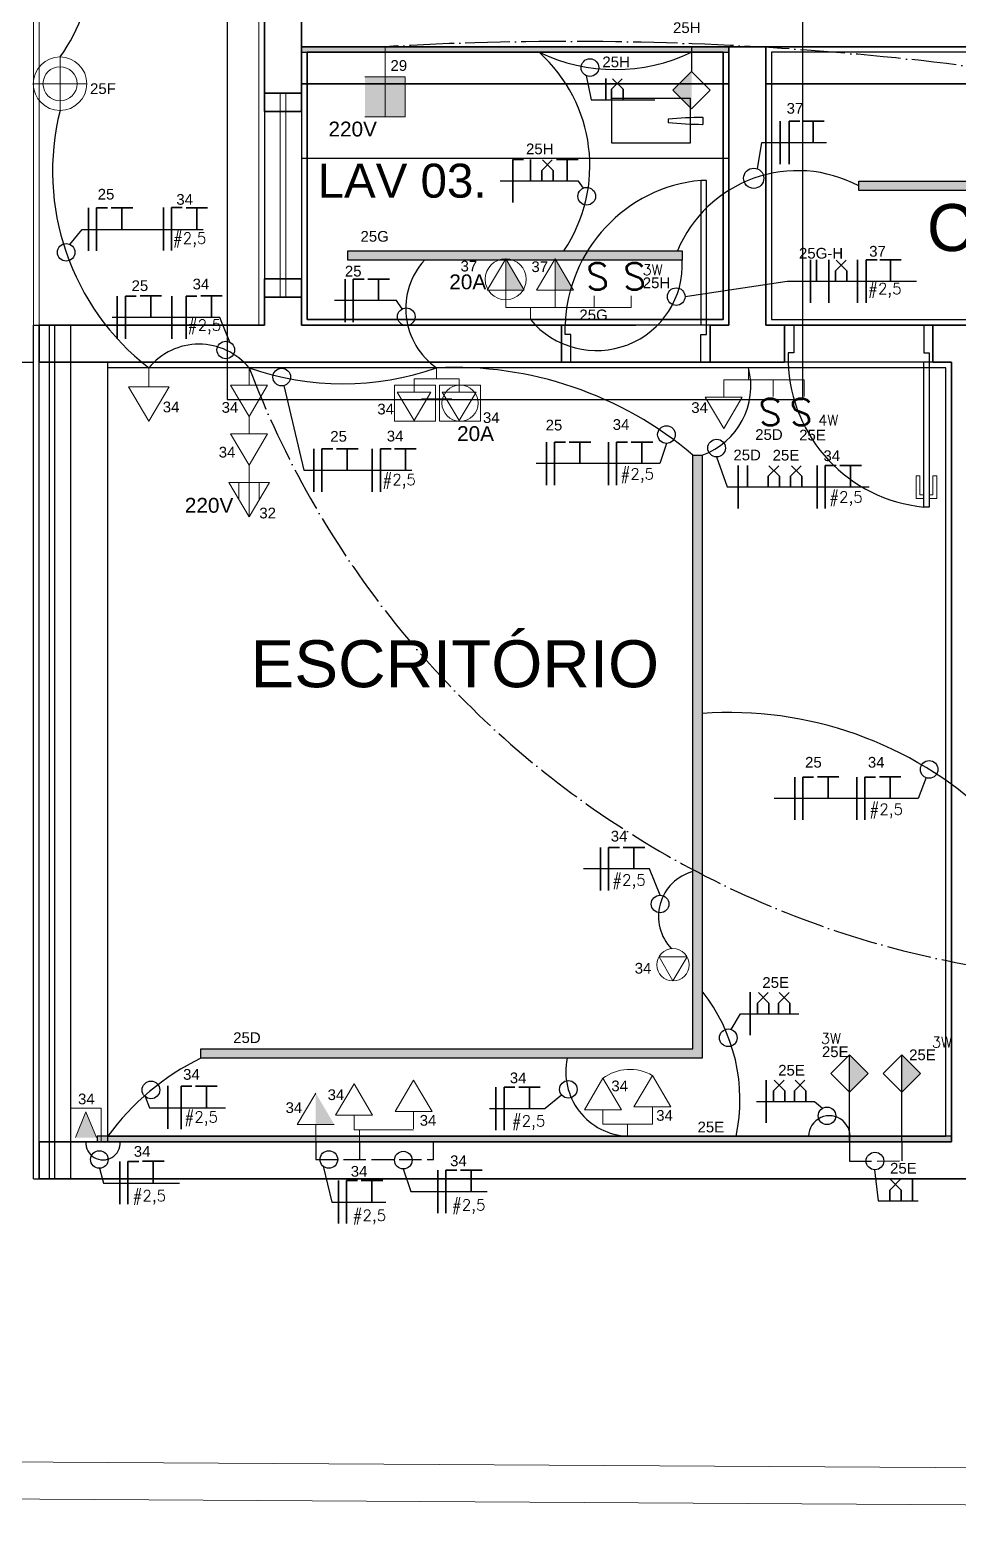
# Model space of a CAD drawing. Header units: millimetres. Extents: x 20625 to 81245, y 3427 to 18613.
# Drawn here: x 66585 to 67085, y 15583 to 16390 of the extents above; entities that cross this region are included whole.
import ezdxf

# ---------------------------------------------------------------- set-up
doc = ezdxf.new("R2010")
doc.units = ezdxf.units.MM
for name, pattern in [('ACAD_ISO02W100', [15, 12, -3]), ('ACAD_ISO04W100', [30, 24, -3, 0, -3]), ('HIDDEN', [0.375, 0.25, -0.125])]:
    doc.linetypes.add(name, pattern=pattern)
for name, color, linetype, lineweight in [('01', 1, 'Continuous', 9), ('EJEL05130C', 130, 'Continuous', 30), ('EJEL0550C', 50, 'Continuous', 35), ('EJEL0580C', 80, 'Continuous', 9), ('EJEL25170C', 170, 'Continuous', 25), ('EJEL25170T', 170, 'ACAD_ISO02W100', 25), ('EJEL25170TP', 10, 'ACAD_ISO04W100', 25), ('EJEL3040C', 40, 'Continuous', 9)]:
    doc.layers.add(name, color=color, linetype=linetype, lineweight=lineweight)
for name, color, linetype in [('1-ARQ-B', 2, 'Continuous'), ('1-ARQ-DEMOLIR', 12, 'Continuous'), ('1-MOBIL', 252, 'Continuous'), ('2-TXT-A', 7, 'Continuous'), ('3-ESPEC', 14, 'Continuous'), ('3-TRACO', 20, 'HIDDEN'), ('ARQ-1-ILUMINAÇÃO', 2, 'Continuous'), ('ARQ-1-TRACEJADO', 20, 'Continuous'), ('ARQ-1-VISTA-01', 1, 'Continuous'), ('ARQ-4-TXT-02', 1, 'Continuous'), ('TOP', 4, 'Continuous'), ('TOPOGRAFIA', 2, 'Continuous')]:
    doc.layers.add(name, color=color, linetype=linetype)
doc.styles.add('ROMANSI', font='RomanS')
doc.styles.add('RSA', font='arial.ttf')
doc.styles.add('SR60', font='simplex', dxfattribs={"height": 0.15})
doc.styles.add('SR80', font='SIMPLEX', dxfattribs={"height": 0.1})

# ---------------------------------------------------------------- blocks, each defined once
blk = doc.blocks.new('A$C358D43A7')
at = {"layer": 'EJEL0580C'}
for p, q in [((0, 0), (0, 16.9)), ((0, 16.9), (0, -16.9)), ((0, 16.9), (28.7, 0)), ((0, 0), (-15.9, 0)), ((28.7, 0), (0, -16.9))]:
    blk.add_line(p, q, dxfattribs=at)
blk = doc.blocks.new('YTFTYF')
at = {"layer": 'EJEL0580C'}
for radius in [5.5, 3.5]:
    blk.add_circle((0, 0), radius, dxfattribs=at)
blk = doc.blocks.new('guygyug')
at = {"layer": 'EJEL0580C'}
for p, q in [((0, -189), (0, 189)), ((189, 0), (-189, 0))]:
    blk.add_line(p, q, dxfattribs=at)
at = {"layer": 'EJEL3040C', "xscale": 34.45206340576645, "yscale": 34.45206340576645, "zscale": 34.45206340576645}
blk.add_blockref('YTFTYF', (0, 0), dxfattribs=at)
blk = doc.blocks.new('A$C0AE3526C')
at = {"layer": 'EJEL0580C'}
h = blk.add_hatch(color=256, dxfattribs=at)
h.dxf.hatch_style = 1
h.paths.add_polyline_path([(47.6, 15.9), (15.9, 15.9), (15.9, -15.9), (47.6, -15.9)])
h = blk.add_hatch(color=256, dxfattribs=at)
h.dxf.hatch_style = 1
h.paths.add_polyline_path([(47.6, -15.9), (47.6, 0), (15.9, 0), (15.9, -15.9)])
for p, q in [((15.9, 15.9), (47.6, 15.9)), ((15.9, -15.9), (15.9, 15.9)), ((15.9, -15.9), (15.9, 15.9)), ((47.6, -15.9), (47.6, 15.9)), ((47.6, -15.9), (47.6, 15.9)), ((-7.9, 0), (47.6, 0)), ((0, 0), (47.6, 0))]:
    blk.add_line(p, q, dxfattribs=at)
blk = doc.blocks.new('20 e 10 A')
at = {"layer": 'EJEL0580C'}
h = blk.add_hatch(color=256, dxfattribs=at)
h.dxf.hatch_style = 1
h.paths.add_polyline_path([(185079.6, 47101.42), (185089.57, 47101.42), (185079.6, 47118.32)])
h = blk.add_hatch(color=256, dxfattribs=at)
h.dxf.hatch_style = 1
h.paths.add_polyline_path([(185106.23, 47101.42), (185116.2, 47101.42), (185106.23, 47118.32)])
for p, q in [((185069.63, 47101.42), (185079.6, 47118.32)), ((185079.6, 47118.32), (185089.57, 47101.42)), ((185079.6, 47101.42), (185079.6, 47118.32)), ((185096.26, 47101.42), (185106.23, 47118.32)), ((185106.23, 47118.32), (185116.2, 47101.42)), ((185106.23, 47101.42), (185106.23, 47118.32)), ((185079.6, 47101.42), (185069.63, 47101.42)), ((185069.63, 47101.42), (185089.57, 47101.42)), ((185079.6, 47101.42), (185079.6, 47092.07)), ((185106.23, 47101.42), (185096.26, 47101.42)), ((185096.26, 47101.42), (185116.2, 47101.42)), ((185106.23, 47101.42), (185106.23, 47092.07)), ((185079.6, 47092.07), (185106.23, 47092.07)), ((185106.23, 47092.07), (185092.92, 47092.07)), ((185092.92, 47092.07), (185092.92, 47085.59))]:
    blk.add_line(p, q, dxfattribs=at)
blk.add_circle((185079.6, 47107.28), 11.04, dxfattribs=at)
blk = doc.blocks.new('tomada de secção dupla baixa')
at = {"layer": 'EJEL0580C'}
for p, q in [((187333.8, 48212.08), (187343.77, 48228.98)), ((187343.77, 48228.98), (187353.74, 48212.08)), ((187307.17, 48210.55), (187317.14, 48227.45)), ((187317.14, 48227.45), (187327.12, 48210.55)), ((187343.77, 48212.08), (187333.8, 48212.08)), ((187333.8, 48212.08), (187353.74, 48212.08)), ((187343.77, 48212.08), (187343.77, 48202.73)), ((187307.17, 48210.55), (187327.12, 48210.55)), ((187317.14, 48210.55), (187317.14, 48202.73)), ((187317.14, 48202.73), (187343.77, 48202.73)), ((187343.77, 48202.73), (187330.46, 48202.73)), ((187330.46, 48202.73), (187330.46, 48196.25))]:
    blk.add_line(p, q, dxfattribs=at)
blk = doc.blocks.new('90cm')
at = {"layer": 'EJEL0580C'}
blk.add_arc((203038.33, 58907.42), 24.26, 59.95161, 126.63464, dxfattribs=at)
blk.add_blockref('tomada de secção dupla baixa', (15706.71, 10699.44), dxfattribs=at)
blk = doc.blocks.new('A$C10F97C74')
at = {"layer": 'EJEL0580C'}
for p, q in [((5.5, -9.6), (-5.5, 9.6)), ((-5.5, 9.6), (16.6, 9.6)), ((16.6, 9.6), (5.5, -9.6))]:
    blk.add_line(p, q, dxfattribs=at)
blk.add_circle((5.5, 3.2), 12.8, dxfattribs=at)
blk = doc.blocks.new('70cm')
at = {"layer": 'EJEL0580C'}
for p, q in [((186068.31, 52284.63), (186068.31, 52264.68)), ((186068.31, 52284.63), (186085.21, 52274.65)), ((186068.31, 52279.64), (186068.31, 52270.03)), ((186060.49, 52274.65), (186060.49, 52248.03)), ((186068.31, 52274.65), (186060.49, 52274.65)), ((186085.21, 52274.65), (186068.31, 52264.68)), ((186060.49, 52261.34), (186054.01, 52261.34)), ((186060.49, 52248.03), (186060.49, 52261.34)), ((186068.31, 52258), (186068.31, 52238.05)), ((186068.31, 52258), (186085.21, 52248.03)), ((186068.31, 52253.01), (186068.31, 52243.4)), ((186068.31, 52248.03), (186060.49, 52248.03)), ((186085.21, 52248.03), (186068.31, 52238.05))]:
    blk.add_line(p, q, dxfattribs=at)
for points in [[(186064.2, 52287.23), (186085.57, 52287.23), (186085.57, 52263.07), (186064.2, 52263.07)], [(186064.2, 52260.6), (186085.57, 52260.6), (186085.57, 52236.44), (186064.2, 52236.44)]]:
    blk.add_lwpolyline(points, close=True, dxfattribs=at)
blk = doc.blocks.new('L')
at = {"layer": 'EJEL0550C', "ltscale": 0.015}
for p, q in [((10856.71, 7742.87), (10856.71, 7766.02)), ((10856.71, 7766.02), (10862.49, 7766.02))]:
    blk.add_line(p, q, dxfattribs=at)
blk = doc.blocks.new('T')
at = {"layer": 'EJEL0550C', "ltscale": 0.015}
for p, q in [((10876.14, 7766.04), (10864.57, 7766.04)), ((10870.35, 7754.46), (10870.35, 7766.04))]:
    blk.add_line(p, q, dxfattribs=at)
blk = doc.blocks.new('RETORNO CRUZADO')
at = {"layer": 'EJEL0550C', "ltscale": 0.015}
for p, q in [((13746.71, 16801.42), (13753.73, 16808.44)), ((13754.23, 16801.42), (13747.21, 16808.44)), ((13746.71, 16794.4), (13746.71, 16801.42)), ((13754.23, 16794.4), (13754.23, 16801.42))]:
    blk.add_line(p, q, dxfattribs=at)

msp = doc.modelspace()

# ---------------------------------------------------------------- hatches: boundary and pattern name
at = {"layer": '1-ARQ-DEMOLIR', "true_color": 0xd63dce, "transparency": 33554559}
h = msp.add_hatch(color=213, dxfattribs=at)
h.dxf.hatch_style = 1
h.paths.add_polyline_path([(67031.26, 16308.09), (67831.26, 16308.09), (67831.26, 16303.09), (67031.26, 16303.09)])
h = msp.add_hatch(color=213, dxfattribs=at)
h.dxf.hatch_style = 1
h.paths.add_polyline_path([(66936.26, 16270.59), (66756.26, 16270.59), (66756.26, 16265.59), (66936.26, 16265.59)])
h = msp.add_hatch(color=213, dxfattribs=at)
h.dxf.hatch_style = 1
h.paths.add_polyline_path([(66947.03, 16160.59), (66942.03, 16160.59), (66942.03, 15840.59), (66677.03, 15840.59), (66677.03, 15835.59), (66947.03, 15835.59)])
at = {"layer": 'ARQ-4-TXT-02'}
h = msp.add_hatch(color=256, dxfattribs=at)
h.dxf.hatch_style = 1
h.paths.add_polyline_path([(66731.26, 16380.58), (66731.26, 16377.58), (66961.26, 16377.58), (66961.26, 16380.58)])
h = msp.add_hatch(color=256, dxfattribs=at)
h.dxf.hatch_style = 1
h.paths.add_polyline_path([(66621.26, 15793.58), (66621.26, 15790.58), (67081.26, 15790.58), (67081.26, 15793.58)])
at = {"layer": 'EJEL05130C', "ltscale": 0.35}
h = msp.add_hatch(color=256, dxfattribs=at)
h.dxf.hatch_style = 1
h.paths.add_polyline_path([(66941.26, 16367.22), (66941.26, 16347.14), (66931.22, 16357.18)])
h = msp.add_hatch(color=256, dxfattribs=at)
h.dxf.hatch_style = 1
h.paths.add_polyline_path([(66941.26, 16367.22), (66941.26, 16347.14), (66931.22, 16357.18)])
h = msp.add_hatch(color=256, dxfattribs=at)
h.dxf.hatch_style = 1
h.paths.add_polyline_path([(67026.25, 15837.39), (67026.25, 15817.32), (67036.29, 15827.35)])
h = msp.add_hatch(color=256, dxfattribs=at)
h.dxf.hatch_style = 1
h.paths.add_polyline_path([(67026.25, 15837.39), (67026.25, 15817.32), (67036.29, 15827.35)])
h = msp.add_hatch(color=256, dxfattribs=at)
h.dxf.hatch_style = 1
h.paths.add_polyline_path([(67054.55, 15837.39), (67054.55, 15817.31), (67064.58, 15827.35)])
h = msp.add_hatch(color=256, dxfattribs=at)
h.dxf.hatch_style = 1
h.paths.add_polyline_path([(67054.55, 15837.39), (67054.55, 15817.31), (67064.58, 15827.35)])
at = {"layer": 'EJEL0580C'}
h = msp.add_hatch(color=256, dxfattribs=at)
h.dxf.hatch_style = 1
h.paths.add_polyline_path([(66738.91, 15799.93), (66748.88, 15799.93), (66738.91, 15816.83)])
at = {"layer": 'EJEL0580C', "transparency": 33554559}
h = msp.add_hatch(color=256, dxfattribs=at)
h.dxf.hatch_style = 1
h.paths.add_polyline_path([(66615.21, 15806.64), (66609.55, 15792.82), (66620.87, 15792.82)])
h = msp.add_hatch(color=256, dxfattribs=at)
h.dxf.hatch_style = 1
h.paths.add_polyline_path([(66615.21, 15806.64), (66609.55, 15792.82), (66620.87, 15792.82)])

# ---------------------------------------------------------------- linework, layer by layer
at = {"layer": '01', "color": 252, "true_color": 0x939598}
for p, q in [((66587.03, 16230.59), (66587.03, 16734.37)), ((66587.03, 16230.59), (66587.03, 16734.37)), ((66587.03, 16230.59), (66587.03, 16734.37)), ((66590.03, 16230.59), (66590.03, 16732.46)), ((66590.03, 16230.59), (66590.03, 16732.46)), ((66590.03, 16230.59), (66590.03, 16732.46)), ((66708.26, 16230.59), (66708.26, 16455.59)), ((66708.26, 16230.59), (66708.26, 16455.59)), ((66708.26, 16230.59), (66708.26, 16455.59)), ((66719.76, 16355.59), (66719.76, 16255.59)), ((66719.76, 16355.59), (66719.76, 16255.59)), ((66722.76, 16355.59), (66722.76, 16255.59)), ((66722.76, 16355.59), (66722.76, 16255.59)), ((66719.76, 16345.59), (66719.76, 16245.59)), ((66722.76, 16345.59), (66722.76, 16245.59)), ((66590.03, 16230.59), (66587.03, 16230.59))]:
    msp.add_line(p, q, dxfattribs=at)
for points in [[(67066.26, 16139.09), (67064.26, 16139.09), (67064.26, 16149.34), (67062.26, 16149.34), (67062.26, 16137.09), (67066.26, 16137.09)], [(67069.26, 16139.09), (67071.26, 16139.09), (67071.26, 16149.34), (67073.26, 16149.34), (67073.26, 16137.09), (67069.26, 16137.09)]]:
    msp.add_lwpolyline(points, dxfattribs=at)
at = {"layer": '1-ARQ-B', "color": 252, "true_color": 0x939598}
for p, q in [((66711.26, 16355.59), (66711.26, 16255.59)), ((66711.26, 16355.59), (66711.26, 16255.59)), ((66731.26, 16355.59), (66731.26, 16255.59)), ((66731.26, 16355.59), (66731.26, 16255.59)), ((66711.26, 16345.59), (66711.26, 16245.59)), ((66731.26, 16345.59), (66731.26, 16245.59)), ((66587.03, 15770.59), (66587.03, 16230.59)), ((66587.03, 15770.59), (66587.03, 16230.59)), ((66587.03, 16230.59), (66607.03, 16230.59)), ((66587.03, 15770.59), (66587.03, 16230.59)), ((66587.03, 16230.59), (66607.03, 16230.59)), ((66607.03, 15770.59), (66607.03, 16230.59)), ((66607.03, 15770.59), (66607.03, 16230.59)), ((66587.03, 15770.59), (66607.03, 15770.59)), ((66587.03, 15770.59), (66607.03, 15770.59))]:
    msp.add_line(p, q, dxfattribs=at)
at = {"layer": '1-ARQ-DEMOLIR', "color": 213, "true_color": 0xd63dce, "transparency": 33554559}
for points in [[(67031.26, 16308.09), (67831.26, 16308.09), (67831.26, 16303.09), (67031.26, 16303.09)], [(66936.26, 16265.59), (66756.26, 16265.59), (66756.26, 16270.59), (66936.26, 16270.59)], [(66947.03, 15835.59), (66677.03, 15835.59), (66677.03, 15840.59), (66942.03, 15840.59), (66942.03, 16160.59), (66947.03, 16160.59)]]:
    msp.add_lwpolyline(points, close=True, dxfattribs=at)
at = {"layer": '1-MOBIL', "color": 252, "linetype": 'Continuous', "ltscale": 5, "true_color": 0x939598}
msp.add_line((66731.26, 16320.59), (66961.26, 16320.59), dxfattribs=at)
at = {"layer": '1-MOBIL', "color": 252, "true_color": 0x939598, "elevation": 29.1}
msp.add_lwpolyline([(66898.26, 16328.82), (66940.72, 16328.82), (66940.72, 16352.75), (66898.26, 16352.75)], close=True, dxfattribs=at)
at = {"layer": '1-MOBIL', "color": 252, "true_color": 0x939598}
msp.add_lwpolyline([(66928.79, 16341.58, 0.389688), (66928.62, 16341.39), (66928.62, 16339.85, 0.389688), (66928.79, 16339.67, 0.017234), (66947.25, 16338.74, 0.418769), (66947.44, 16338.93), (66947.44, 16342.31, 0.418769), (66947.25, 16342.5, 0.017234)], format="xyb", close=True, dxfattribs=at)
at = {"layer": '3-ESPEC', "color": 252, "true_color": 0x939598}
msp.add_line((66812.12, 16190.74), (66795.94, 16190.74), dxfattribs=at)
at = {"layer": '3-TRACO', "color": 252, "true_color": 0x939598}
msp.add_lwpolyline([(66691.26, 16190.59), (67001.26, 16190.59), (67001.26, 16420.59), (66691.26, 16420.59)], close=True, dxfattribs=at)
at = {"layer": 'ARQ-1-ILUMINAÇÃO', "color": 252, "true_color": 0x939598}
msp.add_line((66627.03, 15790.59), (66627.03, 16210.59), dxfattribs=at)
msp.add_lwpolyline([(67868.26, 16377.59), (66984.26, 16377.59), (66984.26, 16233.59), (67714.26, 16233.59), (67714.26, 16183.59), (67868.26, 16183.59)], close=True, dxfattribs=at)
msp.add_lwpolyline([(66627.03, 15793.59), (67078.26, 15793.59), (67078.26, 16207.59), (66627.03, 16207.59)], dxfattribs=at)
at = {"layer": 'ARQ-1-TRACEJADO', "color": 252, "true_color": 0x939598}
for centre, start, end in [((66954.1, 16228.09), 95.56431, 178.22873), ((67074.1, 16213.09), 181.77127, 264.43569)]:
    msp.add_arc(centre, 80.88, start, end, dxfattribs=at)
at = {"layer": 'ARQ-1-VISTA-01', "color": 252, "true_color": 0x939598}
msp.add_line((66232.31, 16210.54), (66587.03, 16210.54), dxfattribs=at)
at = {"layer": 'ARQ-4-TXT-02', "color": 252, "true_color": 0x939598}
for p, q in [((66587.03, 15770.59), (66587.03, 16230.59)), ((66595.53, 15770.59), (66595.53, 16230.59)), ((66595.53, 15770.59), (66595.53, 16230.59)), ((66598.53, 15770.59), (66598.53, 16230.59)), ((66598.53, 15770.59), (66598.53, 16230.59)), ((66951.26, 16230.59), (66871.26, 16230.59)), ((66951.26, 16230.59), (66871.26, 16230.59)), ((66951.26, 16230.59), (66871.26, 16230.59)), ((66991.26, 16230.59), (67071.26, 16230.59)), ((67071.26, 16230.59), (66991.26, 16230.59)), ((67071.26, 16230.59), (66991.26, 16230.59)), ((66590.03, 15790.59), (66590.03, 16210.59)), ((66871.26, 16210.59), (66951.26, 16210.59)), ((66951.26, 16210.59), (66871.26, 16210.59)), ((66951.26, 16210.59), (66871.26, 16210.59)), ((67071.26, 16210.59), (66991.26, 16210.59)), ((67071.26, 16210.59), (66991.26, 16210.59)), ((67071.26, 16210.59), (66991.26, 16210.59)), ((66587.03, 15770.59), (66590.03, 15770.59))]:
    msp.add_line(p, q, dxfattribs=at)
at = {"layer": 'ARQ-4-TXT-02'}
for points in [[(66961.26, 16377.58), (66961.26, 16380.58), (66731.26, 16380.58), (66731.26, 16377.58)], [(67081.26, 15790.58), (67081.26, 15793.58), (66621.26, 15793.58), (66621.26, 15790.58)]]:
    msp.add_lwpolyline(points, close=True, dxfattribs=at)
at = {"layer": 'ARQ-4-TXT-02', "color": 252, "true_color": 0x939598}
for points in [[(66949.26, 16308.59), (66946.26, 16308.59), (66946.26, 16230.59)], [(66946.26, 16210.59), (66946.26, 16225.59), (66949.26, 16225.59), (66949.26, 16308.59)], [(66876.26, 16210.59), (66876.26, 16225.59), (66873.26, 16225.59), (66873.26, 16230.59)], [(66996.26, 16230.59), (66996.26, 16215.59), (66993.26, 16215.59), (66993.26, 16210.59)], [(67066.26, 16230.59), (67066.26, 16215.59), (67069.26, 16215.59)], [(67069.26, 16215.59), (67069.26, 16132.59), (67066.26, 16132.59), (67066.26, 16210.59)]]:
    msp.add_lwpolyline(points, dxfattribs=at)
at = {"layer": 'EJEL05130C', "ltscale": 0.35}
for p, q in [((66941.26, 16380.59), (66941.26, 16367.22)), ((66931.22, 16357.18), (66941.26, 16367.22)), ((66941.26, 16367.22), (66951.29, 16357.18)), ((66941.26, 16367.22), (66951.29, 16357.18)), ((66941.26, 16347.14), (66931.22, 16357.18)), ((66951.29, 16357.18), (66941.26, 16347.14)), ((66951.29, 16357.18), (66941.26, 16347.14)), ((67026.25, 15837.39), (67016.21, 15827.35)), ((67026.25, 15837.39), (67016.21, 15827.35)), ((67036.29, 15827.35), (67026.25, 15837.39)), ((67026.25, 15790.59), (67026.25, 15837.39)), ((67036.29, 15827.35), (67026.25, 15837.39)), ((67054.55, 15837.39), (67044.51, 15827.35)), ((67054.55, 15837.39), (67044.51, 15827.35)), ((67064.58, 15827.35), (67054.55, 15837.39)), ((67054.55, 15790.58), (67054.55, 15837.39)), ((67064.58, 15827.35), (67054.55, 15837.39)), ((67016.21, 15827.35), (67026.25, 15817.32)), ((67016.21, 15827.35), (67026.25, 15817.32)), ((67026.25, 15817.32), (67036.29, 15827.35)), ((67026.25, 15817.32), (67036.29, 15827.35)), ((67044.51, 15827.35), (67054.55, 15817.31)), ((67044.51, 15827.35), (67054.55, 15817.31))]:
    msp.add_line(p, q, dxfattribs=at)
at = {"layer": 'EJEL05130C'}
for p, q in [((66884.53, 16365.03), (66887.25, 16351.94)), ((66887.25, 16351.94), (66921.51, 16351.94)), ((66976.83, 16314.71), (66979.14, 16328.9)), ((66979.14, 16328.9), (67013.86, 16328.9)), ((66880.38, 16308.22), (66838.19, 16308.22)), ((66883.08, 16304.42), (66880.38, 16308.22)), ((66606.61, 16274.08), (66613.11, 16282.17)), ((66613.11, 16282.17), (66678.35, 16282.17)), ((66937.76, 16245.94), (66992.84, 16254.19)), ((66992.84, 16254.19), (67062.33, 16254.19)), ((66782.49, 16243.77), (66748.95, 16243.77)), ((66785.46, 16239.3), (66782.49, 16243.77)), ((66721.78, 16198), (66732.55, 16152.42)), ((66927.76, 16166.88), (66924.19, 16155.95)), ((66954.76, 16159.59), (66960.53, 16143.43)), ((66732.55, 16152.42), (66790.63, 16152.42)), ((66924.19, 16155.95), (66857.66, 16155.95)), ((66960.53, 16143.43), (67036.83, 16143.43)), ((67067.51, 15986.77), (67063.25, 15975.53)), ((67063.25, 15975.53), (66985.82, 15975.53)), ((66918.59, 15937.57), (66883.12, 15937.57)), ((66924.34, 15923.44), (66918.59, 15937.57)), ((66962.58, 15851.1), (66967.7, 15859.57)), ((66967.7, 15859.57), (66998.99, 15859.57)), ((66647.02, 15814.99), (66649.37, 15808.93)), ((66871.28, 15815.78), (66862.54, 15808.45)), ((66976.22, 15812.3, -836659.2), (67007.51, 15812.3, -836659.2)), ((67007.51, 15812.3, -836659.2), (67011.86, 15808.68)), ((66649.37, 15808.93), (66690.41, 15808.93)), ((66832.55, 15808.45), (66862.47, 15808.45)), ((67026.25, 15793.58), (67026.25, 15790.59)), ((66742.94, 15777.41), (66747.6, 15758.08)), ((66622.43, 15776.28), (66624.59, 15768.3)), ((66786.07, 15775.96), (66790.15, 15763.74)), ((67039.83, 15775.48), (67041.84, 15758.81)), ((66624.59, 15768.3), (66665.63, 15768.3)), ((66790.15, 15763.74), (66831.19, 15763.74)), ((66747.6, 15758.08), (66776.65, 15758.08)), ((67041.84, 15758.81), (67063.34, 15758.81))]:
    msp.add_line(p, q, dxfattribs=at)
msp.add_lwpolyline([(66692.67, 16221.42), (66687.26, 16234.69), (66629.28, 16234.69)], dxfattribs=at)
for centre in [(66886.54, 16369.33), (66884.84, 16300.02), (66604.55, 16269.81), (66933.02, 16245.94), (66787.68, 16235.1), (66690.5, 16217.2), (66720.62, 16202.6), (66927.76, 16171.62), (66954.76, 16164.34), (67069.2, 15991.2), (66924.34, 15918.69), (66961.05, 15846.61), (66650.2, 15818.51), (66874.92, 15818.83), (67014.2, 15804.55), (66622.43, 15781.02), (66746, 15781.04), (66786.07, 15780.7), (67040.01, 15780.22)]:
    msp.add_circle(centre, 4.74, dxfattribs=at)
at = {"layer": 'EJEL05130C', "ltscale": 0.35}
msp.add_circle((66974.74, 16309.69), 5.44, dxfattribs=at)
at = {"layer": 'EJEL0550C', "ltscale": 0.015}
for p, q in [((66895.15, 16351.94), (66895.15, 16363.51)), ((66988.98, 16317.32), (66988.98, 16340.47)), ((66993.76, 16317.32), (66993.76, 16340.47)), ((66993.76, 16340.47), (66999.54, 16340.47)), ((67012.6, 16340.47), (67001.02, 16340.47)), ((67006.81, 16328.9), (67006.81, 16340.47)), ((66854.55, 16308.22), (66854.55, 16319.8)), ((66616.6, 16270.66), (66616.6, 16293.8)), ((66656.89, 16270.84), (66656.89, 16293.99)), ((67005.39, 16242.62), (67005.39, 16265.77)), ((67008.47, 16254.19), (67008.47, 16265.77)), ((67015.17, 16242.62), (67015.17, 16265.77)), ((67030.6, 16242.62), (67030.6, 16265.77)), ((67035.38, 16242.62), (67035.38, 16265.77)), ((67035.38, 16265.77), (67041.17, 16265.77)), ((67054.22, 16265.77), (67042.65, 16265.77)), ((67048.44, 16254.19), (67048.44, 16265.77)), ((66754.78, 16232.2), (66754.78, 16255.35)), ((66632.09, 16223.12), (66632.09, 16246.26)), ((66661.49, 16223.12), (66661.49, 16246.26)), ((66863.19, 16144.37), (66863.19, 16167.52)), ((66896.58, 16144.37), (66896.58, 16167.52)), ((66737.91, 16140.84), (66737.91, 16163.99)), ((66769.39, 16140.84), (66769.39, 16163.99)), ((66966.34, 16131.86), (66966.34, 16155.01)), ((66971.32, 16143.43), (66971.32, 16155.01)), ((67008.95, 16131.86), (67008.95, 16155.01)), ((66996.83, 15963.96), (66996.83, 15987.11)), ((67030.22, 15963.96), (67030.22, 15987.11)), ((66892.29, 15926), (66892.29, 15949.15)), ((66972.91, 15859.57), (66972.91, 15871.14)), ((66972.91, 15847.99), (66972.91, 15871.14)), ((66659.3, 15797.51), (66659.3, 15820.66)), ((66659.3, 15808.93), (66659.3, 15820.5)), ((66835.98, 15796.88), (66835.98, 15820.03)), ((66981.43, 15812.3, -836659.2), (66981.43, 15823.87, -836659.2)), ((66981.43, 15800.73, -836659.2), (66981.43, 15823.87, -836659.2)), ((66633.49, 15756.89), (66633.49, 15780.04)), ((66751.22, 15746.5), (66751.22, 15769.65)), ((66804.71, 15752.17), (66804.71, 15775.31)), ((67060.23, 15758.81), (67060.23, 15770.39))]:
    msp.add_line(p, q, dxfattribs=at)
at = {"layer": 'EJEL0580C', "transparency": 33554559}
for p, q in [((66731.26, 16380.59), (66961.26, 16380.59)), ((66731.26, 16380.59), (66961.26, 16380.59)), ((66615.21, 15806.64), (66609.55, 15792.82)), ((66615.21, 15806.64), (66609.55, 15792.82)), ((66620.87, 15792.82), (66615.21, 15806.64)), ((66620.87, 15792.82), (66615.21, 15806.64))]:
    msp.add_line(p, q, dxfattribs=at)
at = {"layer": 'EJEL0580C', "color": 0}
msp.add_line((66601.25, 16365.14), (66601.25, 16356.14), dxfattribs=at)
at = {"layer": 'EJEL0580C'}
for p, q in [((66888.83, 16240.07), (66888.83, 16246.31)), ((66908.74, 16240.07), (66908.74, 16246.31)), ((66867.83, 16240.07), (66908.74, 16240.07)), ((66703.03, 16198.24), (66703.03, 16207.59)), ((66971.91, 16201.11), (66971.91, 16207.59)), ((66713, 16198.24), (66693.06, 16198.24)), ((66703.03, 16181.34), (66693.06, 16198.24)), ((66703.03, 16198.24), (66713, 16198.24)), ((66713, 16198.24), (66703.03, 16181.34)), ((67001.87, 16201.11), (66958.6, 16201.11)), ((66958.6, 16201.11), (66971.91, 16201.11)), ((66958.6, 16191.76), (66958.6, 16201.11)), ((66985.23, 16192.08), (66985.23, 16201.11)), ((67001.87, 16192.08), (67001.87, 16201.11)), ((66968.57, 16191.76), (66948.63, 16191.76)), ((66958.6, 16174.86), (66948.63, 16191.76)), ((66958.6, 16191.76), (66968.57, 16191.76)), ((66968.57, 16191.76), (66958.6, 16174.86)), ((66703.03, 16171.99), (66703.03, 16181.34)), ((66713, 16171.99), (66693.06, 16171.99)), ((66703.03, 16155.09), (66693.06, 16171.99)), ((66713, 16171.99), (66703.03, 16155.09)), ((66703.03, 16145.74), (66703.03, 16155.09)), ((66713.97, 16145.74), (66692.1, 16145.74)), ((66703.03, 16127.21), (66692.1, 16145.74)), ((66697.57, 16145.74), (66697.57, 16136.48)), ((66703.03, 16145.74), (66713.97, 16145.74)), ((66713.97, 16145.74), (66703.03, 16127.21)), ((66703.03, 16145.74), (66703.03, 16127.21)), ((66708.5, 16145.74), (66708.5, 16136.48)), ((67054.55, 15817.31), (67064.58, 15827.35)), ((67054.55, 15817.31), (67064.58, 15827.35)), ((66749.64, 15804.88), (66759.61, 15821.78)), ((66759.61, 15821.78), (66769.58, 15804.88)), ((66781.62, 15806.88), (66791.59, 15823.78)), ((66791.59, 15823.78), (66801.57, 15806.88)), ((66728.94, 15799.93), (66738.91, 15816.83)), ((66749.64, 15804.88), (66769.58, 15804.88)), ((66759.61, 15804.88), (66759.61, 15797.07)), ((66791.59, 15806.88), (66781.62, 15806.88)), ((66781.62, 15806.88), (66801.57, 15806.88)), ((66791.59, 15806.88), (66791.59, 15797.54)), ((66738.91, 15799.93), (66728.94, 15799.93)), ((66728.94, 15799.93), (66748.88, 15799.93)), ((66738.91, 15799.93), (66738.91, 15790.58)), ((66762.57, 15797.07), (66759.61, 15797.07)), ((66791.59, 15797.07), (66762.57, 15797.07)), ((66762.57, 15797.07), (66762.57, 15790.59))]:
    msp.add_line(p, q, dxfattribs=at)
at = {"layer": 'EJEL0580C', "transparency": 33554559}
msp.add_lwpolyline([(66607.03, 15790.59), (66607.03, 15808.76), (66623.39, 15808.76), (66623.39, 15790.59)], close=True, dxfattribs=at)
msp.add_lwpolyline([(66607.03, 15790.59), (66607.03, 15808.76), (66623.39, 15808.76), (66623.39, 15790.59)], close=True, dxfattribs=at)
at = {"layer": 'EJEL0580C'}
msp.add_circle((66816.62, 16188.55), 9.74, dxfattribs=at)
at = {"layer": 'EJEL25170C'}
for centre, radius, start, end in [((66532.41, 16425.61), 85.42, 323.70237, 36.29763), ((66804.35, 16316.44), 82.15, 326.0761, 48.10099), ((66900.23, 16464), 95.66, 244.60643, 295.39357), ((66731.52, 16313.57), 134.3, 165.92614, 232.10263), ((66998.36, 16243.88), 69.93, 61.94124, 157.54456), ((66826.39, 16239.49), 38.97, 137.96274, 234.97487), ((66890.09, 16263.1), 46.23, 219.6796, 3.07799), ((66676.03, 16185.36), 34.97, 39.4599, 140.5401), ((66753.53, 16352.29), 153.26, 250.76259, 289.23741), ((66813.41, 16009.05), 198.76, 49.67787, 92.70648), ((66933.82, 16197.66), 39.36, 289.60116, 14.59959), ((66961.68, 15817.98), 203.88, 46.79437, 94.12008), ((66948.44, 15912.06), 25, 104.8634, 224.34857), ((66872.69, 15813.12), 94.65, 348.08816, 38.23787), ((66735.63, 15715.06), 134.02, 115.92977, 144.13075), ((66908.34, 15828.29), 34.74, 167.87929, 267.52011), ((67015.46, 15793.45), 11.17, 345.12842, 179.31343), ((66624.42, 15790.03), 9.23, 176.53998, 3.4527)]:
    msp.add_arc(centre, radius, start, end, dxfattribs=at)
at = {"layer": 'EJEL25170T'}
for p, q in [((66738.91, 15790.58), (66738.91, 15781.04)), ((66762.57, 15790.58), (66762.57, 15781.04)), ((66802.34, 15781.04), (66802.34, 15790.58)), ((67026.25, 15790.58), (67026.25, 15780.16)), ((67054.55, 15790.58), (67054.55, 15780.29)), ((66738.91, 15781.04), (66802.34, 15781.04)), ((67026.25, 15780.16), (67054.55, 15780.29))]:
    msp.add_line(p, q, dxfattribs=at)
at = {"layer": 'EJEL25170TP'}
for centre, radius, start, end in [((66875.61, 14650.64), 1732.8, 64.19069, 93.28708), ((67181.37, 16389.59), 511.79, 200.83167, 337.798)]:
    msp.add_arc(centre, radius, start, end, dxfattribs=at)
at = {"layer": 'TOP', "color": 252, "lineweight": 35, "true_color": 0x939598}
for p, q in [((66711.26, 16355.59), (66711.26, 16465.59)), ((66711.26, 16355.59), (66711.26, 16465.59)), ((66711.26, 16345.59), (66711.26, 16455.59)), ((66731.26, 16380.59), (66731.26, 16455.59)), ((66731.26, 16380.59), (67201.26, 16380.59)), ((66731.26, 16355.59), (66731.26, 16380.59)), ((66731.26, 16355.59), (66731.26, 16380.59)), ((66961.26, 16230.59), (66961.26, 16380.59)), ((66961.26, 16230.59), (66961.26, 16380.59)), ((66981.26, 16230.59), (66981.26, 16380.59)), ((66981.26, 16380.59), (67201.26, 16380.59)), ((66981.26, 16230.59), (66981.26, 16380.59)), ((66981.26, 16380.59), (67201.26, 16380.59)), ((66731.26, 16345.59), (66731.26, 16360.59)), ((66731.26, 16360.59), (66961.26, 16360.59)), ((66961.26, 16230.59), (66961.26, 16360.59)), ((66981.26, 16230.59), (66981.26, 16360.59)), ((66981.26, 16360.59), (67201.26, 16360.59)), ((66731.26, 16355.59), (66711.26, 16355.59)), ((66731.26, 16355.59), (66711.26, 16355.59)), ((66731.26, 16345.59), (66711.26, 16345.59)), ((66711.26, 16230.59), (66711.26, 16255.59)), ((66731.26, 16255.59), (66711.26, 16255.59)), ((66711.26, 16230.59), (66711.26, 16255.59)), ((66731.26, 16255.59), (66711.26, 16255.59)), ((66731.26, 16230.59), (66731.26, 16255.59)), ((66731.26, 16230.59), (66731.26, 16255.59)), ((66711.26, 16230.59), (66711.26, 16245.59)), ((66731.26, 16245.59), (66711.26, 16245.59)), ((66731.26, 16230.59), (66731.26, 16245.59)), ((66590.03, 16230.59), (66711.26, 16230.59)), ((66590.03, 16210.59), (66590.03, 16230.59)), ((66607.03, 16230.59), (66711.26, 16230.59)), ((66607.03, 16230.59), (66711.26, 16230.59)), ((66731.26, 16230.59), (66911.26, 16230.59)), ((66731.26, 16230.59), (66871.26, 16230.59)), ((66731.26, 16230.59), (66871.26, 16230.59)), ((66871.26, 16230.59), (66871.26, 16210.59)), ((66871.26, 16230.59), (66871.26, 16210.59)), ((66871.26, 16230.59), (66871.26, 16210.59)), ((66951.26, 16230.59), (66961.26, 16230.59)), ((66951.26, 16230.59), (66951.26, 16210.59)), ((66951.26, 16230.59), (66961.26, 16230.59)), ((66951.26, 16230.59), (66951.26, 16210.59)), ((66951.26, 16230.59), (66961.26, 16230.59)), ((66951.26, 16230.59), (66951.26, 16210.59)), ((66981.26, 16230.59), (66991.26, 16230.59)), ((66981.26, 16230.59), (66991.26, 16230.59)), ((66981.26, 16230.59), (66991.26, 16230.59)), ((66991.26, 16210.59), (66991.26, 16230.59)), ((66991.26, 16210.59), (66991.26, 16230.59)), ((66991.26, 16210.59), (66991.26, 16230.59)), ((67071.26, 16230.59), (67101.26, 16230.59)), ((67071.26, 16210.59), (67071.26, 16230.59)), ((67071.26, 16230.59), (67101.26, 16230.59)), ((67071.26, 16210.59), (67071.26, 16230.59)), ((67071.26, 16230.59), (67101.26, 16230.59)), ((67071.26, 16210.59), (67071.26, 16230.59)), ((66590.03, 16210.59), (66911.26, 16210.59)), ((66607.03, 16210.59), (66871.26, 16210.59)), ((66607.03, 16210.59), (66871.26, 16210.59)), ((66951.26, 16210.59), (66991.26, 16210.59)), ((66951.26, 16210.59), (66991.26, 16210.59)), ((66951.26, 16210.59), (66991.26, 16210.59)), ((67071.26, 16210.59), (67081.26, 16210.59)), ((67071.26, 16210.59), (67081.26, 16210.59)), ((67071.26, 16210.59), (67081.26, 16210.59)), ((67081.26, 15790.59), (67081.26, 16210.59)), ((67081.26, 15790.59), (67081.26, 16210.59)), ((67081.26, 15790.59), (67081.26, 16210.59)), ((66590.03, 15770.59), (66590.03, 15790.59)), ((66590.03, 15790.59), (67081.26, 15790.59)), ((66607.03, 15790.59), (67081.26, 15790.59)), ((66607.03, 15790.59), (67081.26, 15790.59)), ((66590.03, 15770.59), (67101.26, 15770.59)), ((66607.03, 15770.59), (67101.26, 15770.59)), ((66607.03, 15770.59), (67101.26, 15770.59))]:
    msp.add_line(p, q, dxfattribs=at)
msp.add_lwpolyline([(66734.26, 16233.59), (66958.26, 16233.59), (66958.26, 16377.59), (66734.26, 16377.59)], close=True, dxfattribs=at)
at = {"layer": 'TOPOGRAFIA', "color": 252, "lineweight": 15, "true_color": 0x939598}
msp.add_line((69031.4, 15603.13), (66120.28, 15620.83), dxfattribs=at)
msp.add_line((69031.4, 15603.13), (66120.28, 15620.83), dxfattribs=at)
msp.add_line((69031.4, 15603.13), (66120.28, 15620.83), dxfattribs=at)
for points in [[(66056.42, 16920.59), (68982.52, 16920.59), (69052.48, 15583.01), (66121.26, 15600.83)], [(66056.42, 16920.59), (68982.52, 16920.59), (69052.48, 15583.01), (66121.26, 15600.83)], [(66086.46, 16920.59), (68982.52, 16920.59), (69052.48, 15583.01), (66121.26, 15600.83)]]:
    msp.add_lwpolyline(points, dxfattribs=at)

# ---------------------------------------------------------------- block references
at = {"layer": 'EJEL0580C', "rotation": 270}
for name, p, xscale, yscale, zscale in [('A$C0AE3526C', (66776.26, 16375.2), 0.67988, 0.67988, 0.67988), ('A$C358D43A7', (66649.03, 16197.34), 0.645886, 0.645886, 0.645886), ('70cm', (19148.32, 185865.25), 0.9118731658723735, 0.9118731658723735, 0.9118731658723735)]:
    msp.add_blockref(name, p, dxfattribs=dict(at, xscale=xscale, yscale=yscale, zscale=zscale))
at = {"layer": 'EJEL0580C'}
msp.add_blockref('20 e 10 A', (-118238.4, -30852.01), dxfattribs=at)
at = {"layer": 'EJEL0580C', "xscale": 0.67988, "yscale": 0.67988, "zscale": 0.67988}
msp.add_blockref('A$C10F97C74', (66927.54, 15883.76), dxfattribs=at)
at = {"layer": 'EJEL25170C', "xscale": 0.8129442994000741, "yscale": 0.8129442994000741, "zscale": 0.8129442994000741}
for p in [(55722.95, 2699.02, 29.1), (55685.28, 2655.31), (55843.49, 2601.28), (55807.21, 2490.52), (55819.31, 2490.52), (55801.52, 2206.65), (55812.81, 2206.65), (55810.04, 2159.38, -836659.2), (55821.33, 2159.38, -836659.2), (55872.64, 2105.9)]:
    msp.add_blockref('RETORNO CRUZADO', p, dxfattribs=at)
at = {"layer": 'EJEL25170C'}
for name, p in [('L', (55988.29, 8553.78)), ('T', (56004.02, 8553.76)), ('L', (55764.25, 8527.79)), ('T', (55764.25, 8527.79)), ('L', (55804.54, 8527.97)), ('T', (55804.54, 8527.71)), ('L', (55902.43, 8489.33)), ('T', (55902.43, 8489.33)), ('L', (55779.74, 8480.25)), ('T', (55779.74, 8480.25)), ('L', (55812.43, 8480.25)), ('T', (55812.43, 8480.25)), ('L', (56010.84, 8401.5)), ('T', (56010.84, 8401.5)), ('L', (56044.22, 8401.5)), ('T', (56044.22, 8401.5)), ('L', (55885.56, 8397.97)), ('T', (55885.56, 8397.97)), ('L', (55917.03, 8397.97)), ('T', (55916.85, 8397.95)), ('L', (56156.59, 8388.99)), ('T', (56156.59, 8388.99)), ('L', (56144.48, 8221.09)), ('T', (56144.48, 8221.09)), ('L', (56177.86, 8221.09)), ('T', (56177.86, 8221.09)), ('L', (56039.93, 8183.13)), ('T', (56039.93, 8183.13)), ('L', (55809.7, 8054.48)), ('T', (55809.7, 8054.48)), ('L', (55983.62, 8054.01)), ('T', (55983.62, 8054.01)), ('L', (55781.13, 8014.02)), ('T', (55781.13, 8014.02)), ('L', (55898.86, 8003.63)), ('T', (55898.86, 8003.63)), ('L', (55952.35, 8009.29)), ('T', (55952.35, 8009.29))]:
    msp.add_blockref(name, p, dxfattribs=at)
at = {"layer": 'EJEL25170T', "color": 240, "true_color": 0xed1f24}
msp.add_blockref('90cm', (-136130.32, -43102.11), dxfattribs=at)
at = {"layer": 'EJEL3040C', "xscale": 0.0760503925194413, "yscale": 0.0760503925194413, "zscale": 0.0760503925194413}
msp.add_blockref('guygyug', (66601.25, 16360.64), dxfattribs=at)

# ---------------------------------------------------------------- texts
at = {"layer": '2-TXT-A', "color": 2, "true_color": 0xf1eb1f, "attachment_point": 1, "style": 'RSA'}
for s, insert, char_height, width in [('LAV 03.', (66739.96, 16317.56), 18.297, 397.254), ('CIRCULAÇÃO 04', (67067.96, 16295.8, -836659.2), 25.3125, 549.5577), ('ESCRITÓRIO', (66703.79, 16060.78), 25.312, 549.5577)]:
    msp.add_mtext(s, dxfattribs=dict(at, insert=insert, char_height=char_height, width=width))
at = {"layer": 'ARQ-4-TXT-02', "char_height": 8, "width": 559.1604, "attachment_point": 1, "style": 'RSA'}
for s, insert in [('\\pxqc;220V', (66479.25, 16340.22)), ('20A', (66810.83, 16257.89)), ('\\pxqc;20A', (66545.38, 16176.14)), ('\\pxqc;220V', (66401.92, 16137.51))]:
    msp.add_mtext(s, dxfattribs=dict(at, insert=insert))
at = {"layer": 'EJEL05130C', "ltscale": 0.35, "char_height": 5.772, "attachment_point": 1, "style": 'RSA'}
for s, insert, width in [('25H', (66931.31, 16393.72), 38.2455), ('25H', (66893.26, 16375.28), 38.2455), ('29', (66779.17, 16373.35), 77.572), ('25F', (66617.4, 16360.87), 38.2455), ('37', (66992.45, 16350.27), 38.2455), ('25H', (66852.16, 16328.42), 38.2455), ('25', (66621.54, 16304), 38.2455), ('34', (66663.86, 16301.18), 38.2455), ('25G', (66763.04, 16281.3), 38.2455), ('25G-H', (66999.12, 16272.19), 38.2455), ('37', (67036.92, 16273.26), 38.2455), ('25', (66754.63, 16262.55), 38.2455), ('37', (66816.9, 16265.26), 38.2455), ('37', (66855.06, 16264.94), 38.2455), ('25', (66639.77, 16254.72), 38.2455), ('34', (66672.63, 16255.59), 38.2455), ('25H', (66915.02, 16256.26), 38.2455), ('25G', (66880.9, 16238.98), 38.2455), ('34', (66656.57, 16189.38), 38.2455), ('34', (66688.26, 16189.12), 38.2455), ('34', (66941.13, 16189.05), 38.2455), ('34', (66772.08, 16188.22), 38.2455), ('34', (66828.96, 16183.63), 38.2455), ('25', (66746.75, 16173.55), 38.2455), ('34', (66777.17, 16173.67), 38.2455), ('25', (66862.71, 16179.6), 38.2455), ('34', (66898.82, 16179.92), 38.2455), ('25D', (66975.55, 16174.5), 38.2455), ('25E', (66999.22, 16174.21), 38.2455), ('34', (66686.69, 16165.02), 38.2455), ('25D', (66963.82, 16163.49), 38.2455), ('25E', (66984.93, 16163.39), 38.2455), ('34', (67012.3, 16163.1), 38.2455), ('32', (66708.54, 16132.21), 38.2455), ('25', (67002.4, 15997.94), 38.2455), ('34', (67036.22, 15997.95), 38.2455), ('34', (66897.77, 15958.13), 38.2455), ('34', (66910.68, 15886.98), 38.2455), ('25E', (66979.4, 15879.28), 38.2455), ('25D', (66694.48, 15849.57), 38.2455), ('25E', (67011.47, 15841.97), 38.2455), ('25E', (67058.44, 15840.32), 38.2455), ('34', (66667.51, 15829.76), 38.2455), ('34', (66843.43, 15827.91), 38.2455), ('25E', (66987.93, 15832.02, -836659.2), 38.2455), ('34', (66745.31, 15818.83), 38.2455), ('34', (66898.08, 15823.57), 38.2455), ('34', (66610.93, 15816.54), 38.2455), ('34', (66722.69, 15811.86), 38.2455), ('34', (66794.9, 15805.02), 38.2455), ('34', (66922.25, 15807.67), 38.2455), ('25E', (66944.5, 15801.43), 38.2455), ('34', (66640.97, 15788.29), 38.2455), ('34', (66757.78, 15777.55), 38.2455), ('34', (66811.27, 15783.21), 38.2455), ('25E', (67048.15, 15779.21), 38.2455)]:
    msp.add_mtext(s, dxfattribs=dict(at, insert=insert, width=width))
at = {"layer": 'EJEL0580C'}
for s, height, style, p in [('S', 14.39, 'SR80', (66884.46, 16249.57)), ('S', 14.39, 'SR80', (66904.37, 16249.57)), ('3W', 5.755, 'SR60', (66914.91, 16257.53)), ('4W', 5.755, 'SR60', (67009.49, 16176.45)), ('3W', 5.755, 'SR60', (67010.91, 15843.37)), ('3W', 5.755, 'SR60', (67070.68, 15841.33))]:
    msp.add_text(s, height=height, dxfattribs=dict(at, style=style)).set_placement(p)
at = {"layer": 'EJEL0580C', "style": 'SR80'}
for p in [(66989.86, 16191.08), (67006.51, 16191.08)]:
    msp.add_text('S', height=14.39, rotation=180, dxfattribs=at).set_placement(p)
at = {"layer": 'EJEL3040C', "ltscale": 0.1, "char_height": 5.935, "attachment_point": 1, "style": 'ROMANSI'}
for insert in [(66661.99, 16280.4), (67036.31, 16253.21), (66669.97, 16233.54), (66774.79, 16150.3), (66903, 16153.42), (67015.37, 16140.91), (67037.05, 15972.73), (66898.54, 15934.57), (66668.23, 15806.93), (66844.49, 15804.8), (66640.28, 15764.46), (66758.75, 15753.87), (66812.24, 15759.53)]:
    msp.add_mtext_dynamic_manual_height_columns('#2,5', width=21.7247, gutter_width=0.371, heights=[0], dxfattribs=dict(at, insert=insert))

doc.saveas('drawing.dxf')
